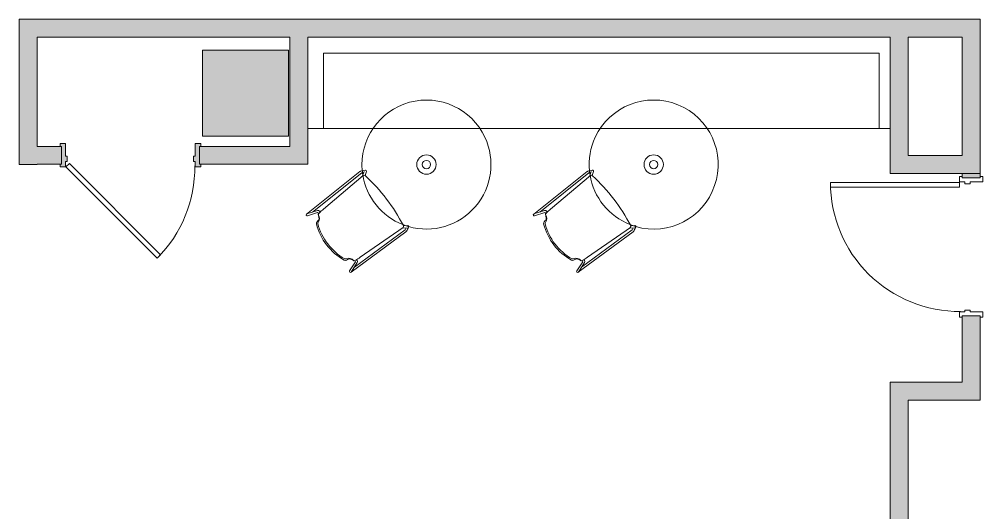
# Model space of a CAD drawing. Header units: inches. Extents: x 0 to 2535, y 0 to 2052.
# Drawn here: x 1737.9 to 2006.7, y 1628.5 to 1766.1 of the extents above; entities that cross this region are included whole.
import ezdxf

# ---------------------------------------------------------------- set-up
doc = ezdxf.new("R2010")
doc.units = ezdxf.units.IN
doc.header["$MEASUREMENT"] = 0
for name, color, linetype, lineweight in [('A-DOOR', 31, 'Continuous', 13), ('A-WALL-PATT', 111, 'Continuous', 13), ('B-CL', 7, 'Continuous', 9), ('I-FURN', 30, 'Continuous', 9), ('I-WALL', 2, 'Continuous', 13), ('S-COLS', 52, 'Continuous', 13), ('Victor Bldg - 7th Floor_LINK_dwg', 8, 'Continuous', 9)]:
    doc.layers.add(name, color=color, linetype=linetype, lineweight=lineweight)

# ---------------------------------------------------------------- blocks, each defined once
blk = doc.blocks.new('Concrete-Rectangular-Column - 24_ x 24_-6972613-Level 07  POWER _ SIGNAL')
at = {"layer": 'S-COLS', "lineweight": 9}
blk.add_hatch(color=7, dxfattribs=at).paths.add_polyline_path([(12, -12), (12, 12), (-12, 12), (-12, -12)], flags=0)
at = {"layer": 'S-COLS', "color": 8, "lineweight": 20}
for p, q in [((12, 12), (-12, 12)), ((-12, 12), (-12, -12)), ((12, -12), (12, 12)), ((-12, -12), (12, -12))]:
    blk.add_line(p, q, dxfattribs=at)
blk = doc.blocks.new('Door - Single - Solid Door-6977524-Level 07  POWER _ SIGNAL')
at = {"layer": 'A-DOOR'}
h = blk.add_hatch(color=250, dxfattribs=at)
h.paths.add_polyline_path([(-15.63, -2.59), (-15.63, -3.34), (-14.13, -3.34), (-14.13, -1.84), (-13.63, -1.84), (-13.63, -0.34), (-14.13, -0.34), (-14.13, 3.16), (-15.63, 3.16), (-15.63, 2.41), (-15.26, 2.41), (-15.26, -2.59)], flags=0)
h.paths.add_polyline_path([(21.62, -1.84), (22.12, -1.84), (22.12, -3.34), (23.62, -3.34), (23.62, -2.59), (23.24, -2.59), (23.24, 2.41), (23.62, 2.41), (23.62, 3.16), (22.12, 3.16), (22.12, -0.34), (21.62, -0.34), (21.62, -1.51)], flags=0)
at = {"layer": 'A-DOOR', "color": 8, "lineweight": 20}
for p, q in [((-15.63, 3.16), (-14.13, 3.16)), ((-15.63, 2.41), (-15.63, 3.16)), ((-14.13, 3.16), (-14.13, -0.34)), ((22.12, 3.16), (23.62, 3.16)), ((22.12, -0.34), (22.12, 3.16)), ((23.62, 3.16), (23.62, 2.41)), ((-15.63, -3.34), (-15.63, -2.59)), ((-14.13, -0.34), (-13.63, -0.34)), ((-14.13, -1.84), (-14.13, -3.34)), ((-13.63, -1.84), (-14.13, -1.84)), ((-13.03, -2.37), (-14.01, -3.34)), ((-13.63, -0.34), (-13.63, -1.84)), ((12.42, -27.82), (-13.03, -2.37)), ((21.62, -0.34), (22.12, -0.34)), ((21.62, -1.84), (21.62, -0.34)), ((22.12, -1.84), (21.62, -1.84)), ((22.12, -3.34), (22.12, -1.84)), ((23.62, -2.59), (23.62, -3.34)), ((-14.13, -3.34), (-15.63, -3.34)), ((-14.01, -3.34), (11.45, -28.79)), ((23.62, -3.34), (22.12, -3.34)), ((11.45, -28.79), (12.42, -27.82))]:
    blk.add_line(p, q, dxfattribs=at)
at = {"layer": 'A-DOOR', "lineweight": 9}
blk.add_arc((-14.01, -3.34), 36, 315, 0.5, dxfattribs=at)
blk = doc.blocks.new('Victor Bldg - 7th Floor_LINK_dwg-6972240-Level 07  POWER _ SIGNAL')
at = {"layer": 'B-CL', "flags": 128}
blk.add_lwpolyline([(1789, 1757.5), (1813, 1757.5), (1813, 1733.5), (1789, 1733.5)], close=True, dxfattribs=at)
blk = doc.blocks.new('Furniture 2 - Furniture 5-7728217-Level 07  POWER _ SIGNAL')
at = {"layer": 'I-FURN'}
for p, q in [((1818.38, 1733.18), (1818.38, 1758.63)), ((1818.38, 1758.63), (1980.88, 1758.63)), ((1980.88, 1758.63), (1980.88, 1733.18)), ((1822.76, 1733.18), (1822.76, 1754.18)), ((1822.76, 1754.18), (1977.84, 1754.18)), ((1977.84, 1754.18), (1822.76, 1754.18)), ((1822.76, 1754.18), (1822.76, 1733.18)), ((1977.84, 1754.18), (1977.84, 1733.18)), ((1977.84, 1733.18), (1977.84, 1754.18)), ((1818.38, 1733.18), (1822.76, 1733.18)), ((1822.76, 1733.18), (1818.38, 1733.18)), ((1818.38, 1733.18), (1822.76, 1733.18)), ((1822.76, 1733.18), (1818.38, 1733.18)), ((1822.76, 1733.18), (1836.62, 1733.18)), ((1836.62, 1733.18), (1822.76, 1733.18)), ((1836.62, 1733.18), (1866.38, 1733.18)), ((1866.38, 1733.18), (1836.62, 1733.18)), ((1866.39, 1733.18), (1899.98, 1733.18)), ((1899.98, 1733.18), (1866.39, 1733.18)), ((1899.99, 1733.18), (1929.75, 1733.18)), ((1929.75, 1733.18), (1899.99, 1733.18)), ((1929.75, 1733.18), (1977.84, 1733.18)), ((1977.84, 1733.18), (1929.75, 1733.18)), ((1977.84, 1733.18), (1980.88, 1733.18)), ((1980.88, 1733.18), (1977.84, 1733.18)), ((1977.84, 1733.18), (1980.88, 1733.18)), ((1980.88, 1733.18), (1977.84, 1733.18))]:
    blk.add_line(p, q, dxfattribs=at)
blk = doc.blocks.new('Steelcase Coalesse - Montara650 - Table - Work Height - Round - 36__ Diameter-7543935-Level 07  POWER _ SIGNAL')
at = {"layer": 'I-FURN'}
for radius in [2.7, 1.16]:
    blk.add_circle((0, 0), radius, dxfattribs=at)
for start, end in [(98.8962, 0), (96.8632, 98.444), (93.4461, 96.8632), (34.2798, 93.4461), (32.2915, 34.2798), (30.5153, 32.2915), (0, 30.5153)]:
    blk.add_arc((0, 0), 18, start, end, dxfattribs=at)
blk = doc.blocks.new('Steelcase Coalesse - Montara650 - Table - Work Height - Round - 36__ Diameter-7543936-Level 07  POWER _ SIGNAL')
at = {"layer": 'I-FURN'}
for radius in [2.7, 1.16]:
    blk.add_circle((0, 0), radius, dxfattribs=at)
for start, end in [(360, 160.5294), (162.2852, 163.8615), (160.5294, 162.2852), (163.8615, 223.5785), (228.8907, 360), (223.5785, 226.554), (226.554, 228.4296)]:
    blk.add_arc((0, 0), 18, start, end, dxfattribs=at)
blk = doc.blocks.new('Steelcase Coalesse - Montara650 - Seating - Chair - Wood Shell-7543937-Level 07  POWER _ SIGNAL')
at = {"layer": 'I-FURN'}
for p, q in [((-9.5, 0.24), (-8.86, -0.73)), ((8.86, -0.73), (9.5, 0.24)), ((-10.22, -20.26), (-10.57, -1.21)), ((-9.72, -0.53), (-9.96, -1.06)), ((-9.96, -1.06), (-9.64, -18.56)), ((-9.09, -1.5), (-9.88, -0.3)), ((-8.44, -15.69), (-9.1, -1.15)), ((9.11, -1.1), (8.44, -15.69)), ((9.9, -0.26), (9.09, -1.5)), ((9.64, -18.62), (9.96, -1.06)), ((9.96, -1.06), (9.72, -0.53)), ((10.57, -1.21), (10.22, -20.26)), ((-10.22, -20.17), (-9.16, -17.23)), ((-8.69, -17.51), (-9.67, -20.35)), ((-8.69, -16.9), (-8.36, -16.9)), ((-8.28, -17.45), (-8.69, -17.51)), ((-7.08, -18.26), (-7.89, -17.81)), ((7.89, -17.81), (7.08, -18.26)), ((8.69, -17.51), (8.28, -17.45)), ((8.36, -16.9), (8.69, -16.9)), ((9.67, -20.35), (8.69, -17.51)), ((9.16, -17.23), (10.22, -20.2))]:
    blk.add_line(p, q, dxfattribs=at)
for centre, radius, start, end in [((0.44, -5.56), 11.88, 151.2585, 157.3475), ((-9.71, 0.01), 0.31, 47.334, 151.2585), ((0, -54), 54.01, 80.6414, 99.3103), ((9.71, 0.01), 0.31, 28.7415, 132.666), ((-0.44, -5.56), 11.88, 22.6525, 28.7415), ((-10, -1.2), 0.566, 157.3475, 181.0533), ((-8.67, -1.13), 0.435, 99.3103, 182.6232), ((8.72, -1.09), 0.388, 357.3768, 80.6414), ((10, -1.2), 0.566, 358.9467, 22.6525), ((22.6, -14.27), 31.07, 182.6232, 185.3735), ((-22.6, -14.27), 31.07, 354.6265, 357.3768), ((-8.69, -17.4), 0.5, 90, 161), ((-7.12, -17.07), 1.21, 185.3735, 205.406), ((-7.99, -17.48), 0.255, 205.406, 231.419), ((-8.2, -19.58), 1.9, 14.0956, 88.4066), ((-10.61, -22.71), 5.6, 61, 63.9865), ((-7.29, -18.64), 0.435, 6.8593, 61), ((-1.87, -17.99), 5.03, 186.8593, 194.0956), ((8.2, -19.58), 1.9, 91.5934, 165.9044), ((1.87, -17.99), 5.03, 345.9044, 353.1407), ((7.29, -18.64), 0.435, 119, 173.1407), ((10.61, -22.71), 5.6, 116.0135, 119), ((7.99, -17.48), 0.255, 308.581, 334.594), ((7.12, -17.07), 1.21, 334.594, 354.6265), ((8.69, -17.4), 0.5, 19, 90), ((-9.94, -20.26), 0.282, 181.0533, 341), ((-5.95, -19.02), 0.817, 194.0956, 238.8065), ((0, -4.82), 16.2, 246.8319, 293.1698), ((-5.95, -19.02), 0.417, 194.0956, 235.5631), ((0, -4.82), 15.8, 246.9501, 293.0512), ((5.95, -19.02), 0.417, 304.4728, 345.9044), ((5.95, -19.02), 0.817, 301.2196, 345.9044), ((9.94, -20.26), 0.282, 199, 358.9467)]:
    blk.add_arc(centre, radius, start, end, dxfattribs=at)
blk = doc.blocks.new('Door - Single - Solid Door-7475387-Level 07  POWER _ SIGNAL')
at = {"layer": 'A-DOOR', "lineweight": 9}
for p, q in [((-15.63, 3.16), (-14.13, 3.16)), ((-15.63, 2.41), (-15.63, 3.16)), ((-14.13, 3.16), (-14.13, -0.34)), ((22.12, 3.16), (23.62, 3.16)), ((22.12, -0.34), (22.12, 3.16)), ((23.62, 3.16), (23.62, 2.41)), ((-15.63, -3.34), (-15.63, -2.59)), ((-14.13, -0.34), (-13.63, -0.34)), ((-14.13, -1.84), (-14.13, -3.34)), ((-13.63, -1.84), (-14.13, -1.84)), ((-13.63, -0.34), (-13.63, -1.84)), ((21.62, -0.34), (22.12, -0.34)), ((21.62, -1.84), (21.62, -0.34)), ((22.12, -1.84), (21.62, -1.84)), ((22.12, -3.34), (22.12, -1.84)), ((23.62, -2.59), (23.62, -3.34)), ((-14.13, -3.34), (-15.63, -3.34)), ((23.62, -3.34), (22.12, -3.34))]:
    blk.add_line(p, q, dxfattribs=at)
at = {"layer": 'A-DOOR'}
for p, q in [((-12.63, -3.34), (-14.01, -3.34)), ((-14.01, -3.34), (-14.01, -39.34)), ((-12.63, -39.34), (-12.63, -3.34)), ((-14.01, -39.34), (-12.63, -39.34))]:
    blk.add_line(p, q, dxfattribs=at)
at = {"layer": 'A-DOOR', "lineweight": 9}
blk.add_arc((-14.01, -3.34), 36, 270, 0.5, dxfattribs=at)

msp = doc.modelspace()

# ---------------------------------------------------------------- hatches: boundary and pattern name
at = {"layer": 'A-WALL-PATT', "lineweight": 9}
for points in [[(1737.88, 1725.63), (1742.88, 1725.63), (1742.88, 1766.13), (1737.88, 1766.13), (1737.88, 1731.88)], [(1742.88, 1761.13), (2005.95, 1761.13), (2005.95, 1766.13), (1742.88, 1766.13)], [(1813.38, 1730.69), (1818.38, 1730.69), (1818.38, 1761.13), (1813.38, 1761.13), (1813.38, 1731.88)], [(1980.88, 1723.13), (1985.88, 1723.13), (1985.88, 1761.13), (1980.88, 1761.13), (1980.88, 1731.88)], [(2005.95, 1723.13), (2005.95, 1761.13), (2000.95, 1761.13), (2000.95, 1723.13)], [(1985.88, 1723.13), (2000.95, 1723.13), (2000.95, 1728.13), (1985.88, 1728.13)], [(2000.95, 1659.92), (2005.95, 1659.92), (2005.95, 1664.92), (1980.88, 1664.92), (1980.88, 1659.92), (1985.88, 1659.92)]]:
    msp.add_hatch(color=7, dxfattribs=at).paths.add_polyline_path(points, flags=0)
h = msp.add_hatch(color=7, dxfattribs=at)
h.paths.add_polyline_path([(1813.38, 1725.69), (1818.38, 1725.69), (1818.38, 1730.69), (1788.13, 1730.69), (1788.13, 1725.69), (1812.13, 1725.69)], flags=0)
h.paths.add_polyline_path([(1742.88, 1725.69), (1749.63, 1725.69), (1749.63, 1730.69), (1742.88, 1730.69)], flags=0)
h = msp.add_hatch(color=7, dxfattribs=at)
h.paths.add_polyline_path([(2005.95, 1664.92), (2005.95, 1683.38), (2000.95, 1683.38), (2000.95, 1664.92)], flags=0)
h.paths.add_polyline_path([(2005.95, 1721.88), (2005.95, 1723.13), (2000.95, 1723.13), (2000.95, 1721.88)], flags=0)
h = msp.add_hatch(color=7, dxfattribs=at)
h.paths.add_polyline_path([(1980.88, 1305.78), (1985.88, 1305.78), (1985.88, 1310.53), (1980.88, 1310.53), (1980.88, 1307.75)], flags=0)
h.paths.add_polyline_path([(1985.88, 1349.03), (1985.88, 1659.92), (1980.88, 1659.92), (1980.88, 1349.03)], flags=0)

# ---------------------------------------------------------------- linework, layer by layer
at = {"layer": 'I-WALL', "color": 8, "lineweight": 20}
for p, q in [((2005.95, 1766.13), (1737.88, 1766.13)), ((1737.88, 1766.13), (1737.88, 1725.63)), ((2005.95, 1721.88), (2005.95, 1766.13)), ((1742.88, 1761.13), (1813.38, 1761.13)), ((1742.88, 1730.69), (1742.88, 1761.13)), ((1813.38, 1761.13), (1813.38, 1730.69)), ((1818.38, 1761.13), (1980.88, 1761.13)), ((1818.38, 1725.69), (1818.38, 1761.13)), ((1980.88, 1761.13), (1980.88, 1723.13)), ((1985.88, 1761.13), (2000.95, 1761.13)), ((1985.88, 1728.13), (1985.88, 1761.13)), ((2000.95, 1761.13), (2000.95, 1728.13)), ((1749.63, 1730.69), (1742.88, 1730.69)), ((1749.63, 1725.69), (1749.63, 1730.69)), ((1813.38, 1730.69), (1788.13, 1730.69)), ((1788.13, 1730.69), (1788.13, 1725.69)), ((2000.95, 1728.13), (1985.88, 1728.13)), ((1737.88, 1725.63), (1742.88, 1725.63)), ((1742.88, 1725.69), (1749.63, 1725.69)), ((1742.88, 1725.63), (1742.88, 1725.69)), ((1788.13, 1725.69), (1818.38, 1725.69)), ((2005.95, 1723.13), (1980.88, 1723.13)), ((2000.95, 1723.13), (2000.95, 1721.88)), ((2000.95, 1721.88), (2005.95, 1721.88)), ((2000.95, 1683.38), (2000.95, 1664.92)), ((2005.95, 1683.38), (2000.95, 1683.38)), ((2005.95, 1659.92), (2005.95, 1683.38)), ((2000.95, 1664.92), (1980.88, 1664.92)), ((1980.88, 1664.92), (1980.88, 1494.31)), ((1985.88, 1659.92), (2005.95, 1659.92)), ((1985.88, 1349.03), (1985.88, 1659.92))]:
    msp.add_line(p, q, dxfattribs=at)

# ---------------------------------------------------------------- block references
at = {"layer": 'A-DOOR'}
msp.add_blockref('Door - Single - Solid Door-6977524-Level 07  POWER _ SIGNAL', (1764.88, 1728.28), dxfattribs=at)
at = {"layer": 'A-DOOR', "rotation": 270}
msp.add_blockref('Door - Single - Solid Door-7475387-Level 07  POWER _ SIGNAL', (2003.54, 1706.63), dxfattribs=at)
at = {"layer": 'I-FURN'}
msp.add_blockref('Furniture 2 - Furniture 5-7728217-Level 07  POWER _ SIGNAL', (0, 2.5), dxfattribs=at)
for name, p, rotation in [('Steelcase Coalesse - Montara650 - Table - Work Height - Round - 36__ Diameter-7543936-Level 07  POWER _ SIGNAL', (1851.49, 1725.61), 24.99999999999887), ('Steelcase Coalesse - Montara650 - Table - Work Height - Round - 36__ Diameter-7543935-Level 07  POWER _ SIGNAL', (1914.89, 1725.61), 154.9999999999997), ('Steelcase Coalesse - Montara650 - Seating - Chair - Wood Shell-7543937-Level 07  POWER _ SIGNAL', (1840.31, 1716), 307.4533543274793), ('Steelcase Coalesse - Montara650 - Seating - Chair - Wood Shell-7543937-Level 07  POWER _ SIGNAL', (1903.71, 1716), 307.4533543274793)]:
    msp.add_blockref(name, p, dxfattribs=dict(at, rotation=rotation))
at = {"layer": 'S-COLS', "lineweight": 9}
msp.add_blockref('Concrete-Rectangular-Column - 24_ x 24_-6972613-Level 07  POWER _ SIGNAL', (1801, 1745.5), dxfattribs=at)
at = {"layer": 'Victor Bldg - 7th Floor_LINK_dwg', "color": 7}
msp.add_blockref('Victor Bldg - 7th Floor_LINK_dwg-6972240-Level 07  POWER _ SIGNAL', (0, 0), dxfattribs=at)

doc.saveas('drawing.dxf')
